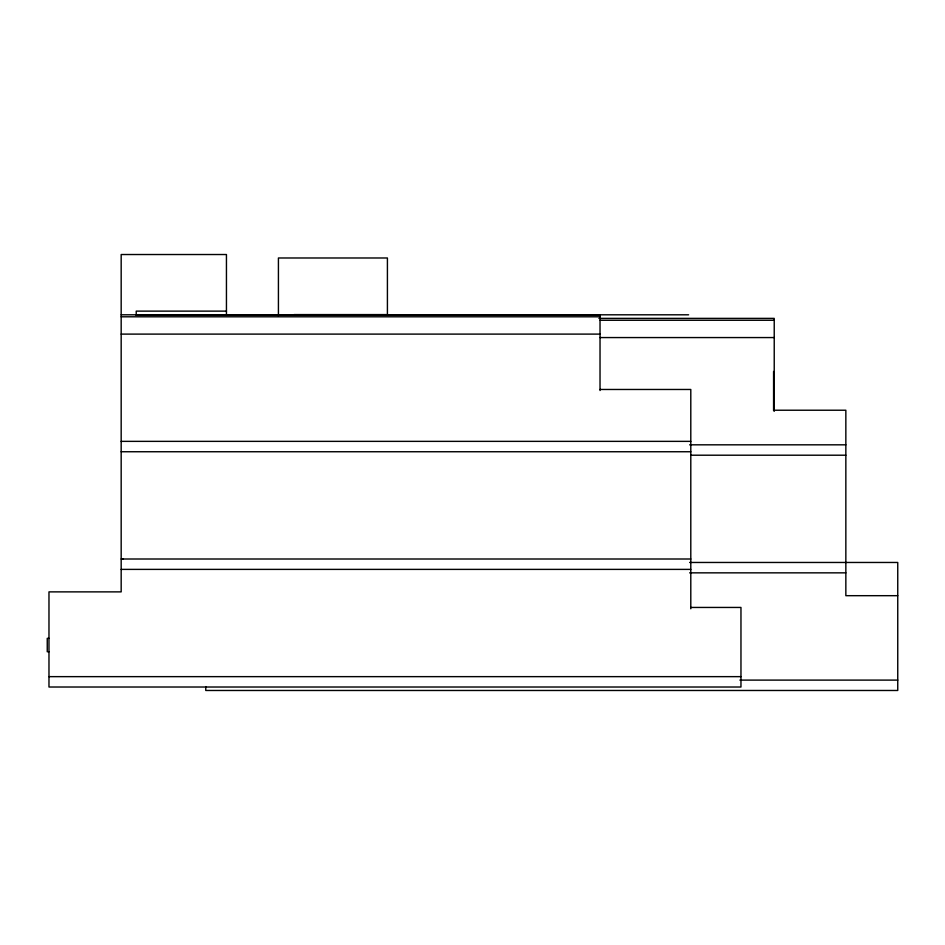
<?xml version="1.0" encoding="UTF-8"?>
<svg xmlns="http://www.w3.org/2000/svg" width="945" height="945" viewBox="0 0 945 945"><rect width="100%" height="100%" fill="white"/><g stroke="black" fill="none" stroke-linecap="round" stroke-linejoin="round"><path stroke-width="1.42" d="M226.446 311.129L136.222 311.129L136.222 315.205M294.001 314.59L387.415 314.59L387.415 257.985L278.421 257.985L278.421 315.866M121.173 314.803L688.61 314.803M136.222 314.909L600.028 314.921L600.028 390.509M121.173 316.799L600.028 316.799M598.929 318.37L774.227 318.382L774.227 410.992M600.217 320.26L774.227 320.26M121.173 334.105L600.028 334.105M600.004 337.566L774.227 337.566M600.028 389.47L690.795 389.47L690.795 608.781M774.227 410.224L845.846 410.224L845.846 595.681L897.75 595.681M121.173 441.362L690.795 441.362M689.626 444.823L845.846 444.823M121.173 451.745L690.795 451.745M690.83 455.207L845.846 455.207M121.657 558.861L123.393 558.861M121.173 559.003L690.795 559.003M689.626 562.464L897.75 562.464L897.75 690.476L205.762 690.476L205.762 686.59M121.173 569.386L690.795 569.386M689.626 572.847L845.846 572.847M690.795 607.446L740.963 607.446L740.963 687.015L48.975 687.015L48.975 591.877L121.173 591.877L121.173 254.524L226.446 254.524L226.446 315.382M48.975 638.336L47.25 638.336L47.25 651.755L48.975 651.755M48.975 676.644L740.963 676.644M739.876 680.105L897.75 680.105M774.274 372.377L774.274 410.791M773.577 371.456L773.577 410.626"/></g></svg>
